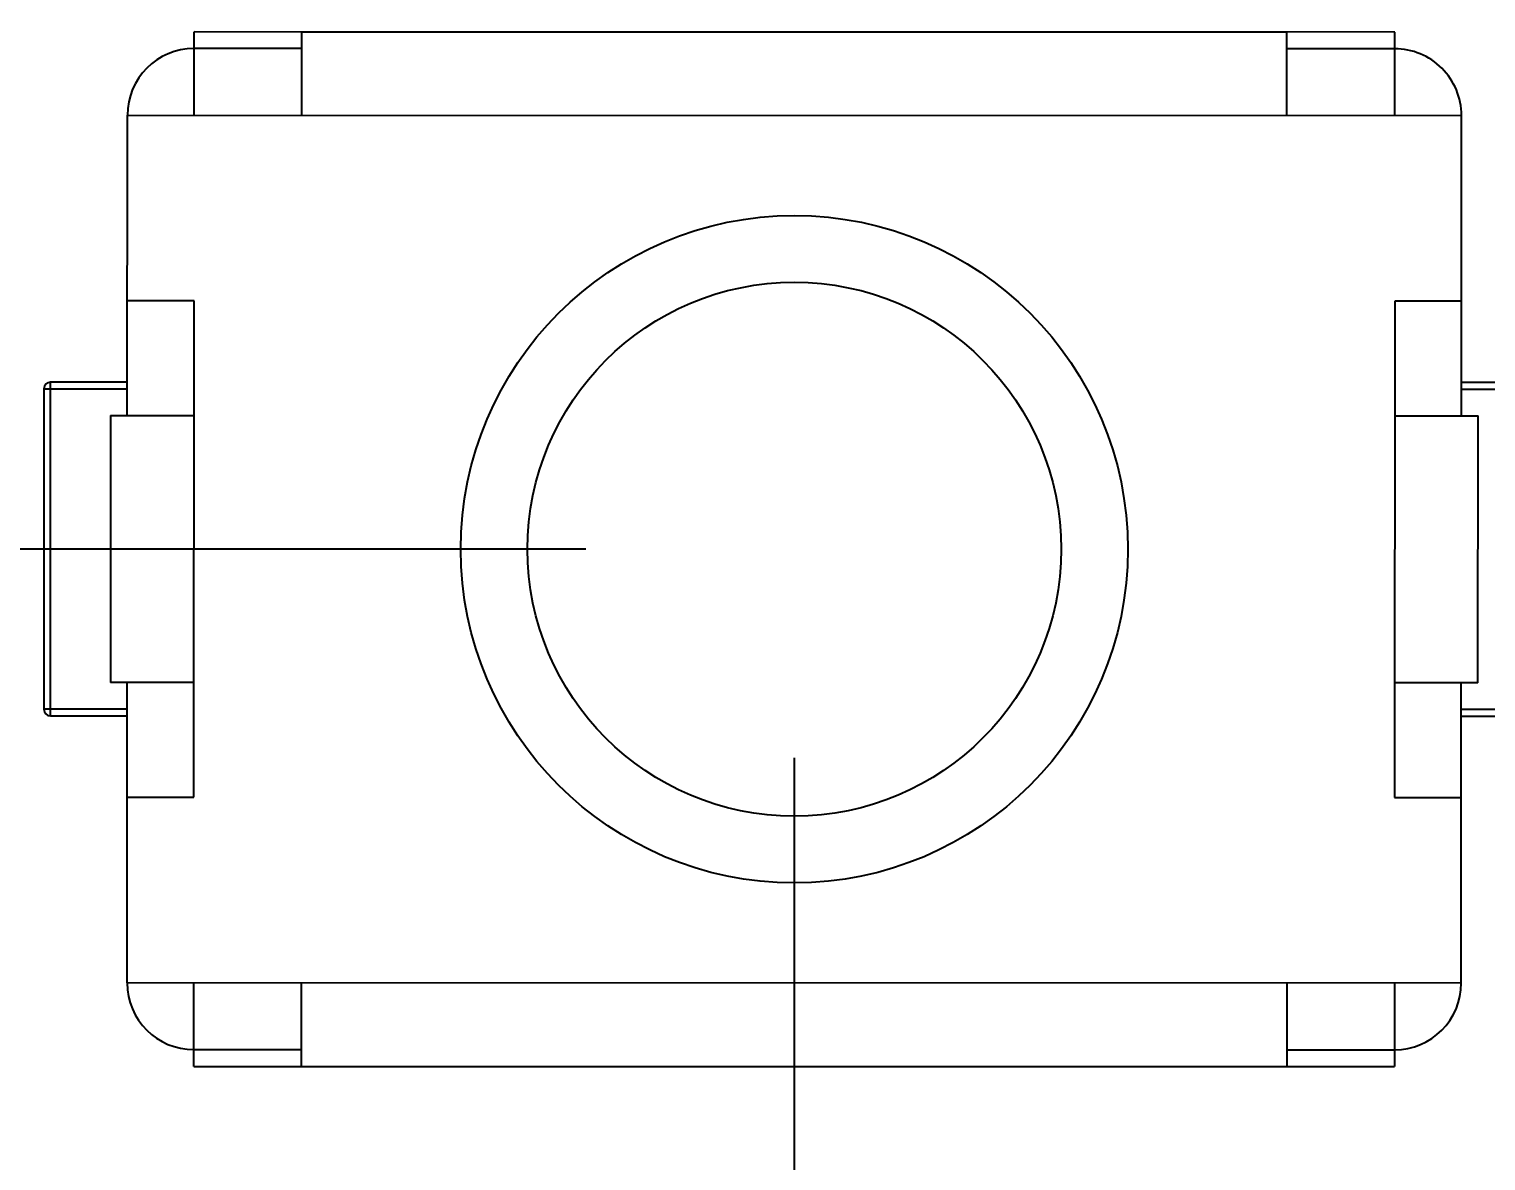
# Model space of a CAD drawing. Header units: millimetres. Extents: x 453.6 to 545.9, y 214.7 to 294.3.
# Drawn here: x 479.976 to 484.344, y 260.23 to 263.621 of the extents above; entities that cross this region are included whole.
import ezdxf

# ---------------------------------------------------------------- set-up
doc = ezdxf.new("R2010")
doc.units = ezdxf.units.MM
doc.header["$LTSCALE"] = 30.734
doc.header["$PDMODE"] = 3
doc.header["$PDSIZE"] = 0.3125
doc.layers.get('0').update_dxf_attribs({"linetype": 'CONTINUOUS'})
doc.layers.get('Defpoints').update_dxf_attribs({"linetype": 'CONTINUOUS'})
doc.layers.add('dim', color=6, linetype='CONTINUOUS', lineweight=9)
doc.styles.add('Verdana', font='verdana.ttf', dxfattribs={"height": 2.5})
doc.dimstyles.new('aaaaaaaa 3.0', dxfattribs={"dimtxt": 2.5, "dimasz": 1.5, "dimexe": 1.25, "dimexo": 0.625, "dimtad": 1, "dimdec": 1, "dimzin": 9, "dimdsep": 46, "dimtxsty": 'Verdana', "dimcen": 0, "dimazin": 0, "dimtfac": 1, "dimtofl": 0, "dimtmove": 0, "dimatfit": 3, "dimfxl": 1, "dimlwd": 25, "dimlwe": 25, "dimarcsym": 0})

# ---------------------------------------------------------------- blocks, each defined once
blk = doc.blocks.new('*D45')
at = {"layer": 'Defpoints', "color": 0}
for p in [(482.2733, 276.4739), (457.1679, 262.0629), (482.2708, 262.0629)]:
    blk.add_point(p, dxfattribs=at)
at = {"layer": 'dim', "color": 0, "lineweight": 25}
for p, q in [((481.6483, 276.4739), (455.9179, 276.4739)), ((457.1679, 274.9739), (457.1679, 263.5629)), ((481.6458, 262.0629), (455.9179, 262.0629))]:
    blk.add_line(p, q, dxfattribs=at)
at = {"layer": 'dim', "color": 0}
for points in [[(457.4179, 274.9739), (456.9179, 274.9739), (457.1679, 276.4739)], [(456.9179, 263.5629), (457.4179, 263.5629), (457.1679, 262.0629)]]:
    blk.add_solid(points, dxfattribs=at)
at = {"layer": 'dim', "color": 0, "insert": (455.2887, 269.2684), "char_height": 2.5, "attachment_point": 5, "rotation": 90, "style": 'Verdana'}
blk.add_mtext('14.4', dxfattribs=at)
blk = doc.blocks.new('*D50')
at = {"layer": 'Defpoints', "color": 0}
for p in [(482.2708, 262.0629), (470.339, 257.6647), (482.2708, 251.0104)]:
    blk.add_point(p, dxfattribs=at)
at = {"layer": 'dim', "color": 0, "lineweight": 25}
for p, q in [((482.2708, 261.4379), (482.2708, 249.7604)), ((470.339, 257.0397), (470.339, 249.7604)), ((471.839, 251.0104), (480.7708, 251.0104))]:
    blk.add_line(p, q, dxfattribs=at)
at = {"layer": 'dim', "color": 0}
for points in [[(471.839, 251.2604), (471.839, 250.7604), (470.339, 251.0104)], [(480.7708, 250.7604), (480.7708, 251.2604), (482.2708, 251.0104)]]:
    blk.add_solid(points, dxfattribs=at)
at = {"layer": 'dim', "color": 0, "insert": (476.3049, 252.9349), "char_height": 2.5, "attachment_point": 5, "style": 'Verdana'}
blk.add_mtext('11.9', dxfattribs=at)

msp = doc.modelspace()

# ---------------------------------------------------------------- linework, layer by layer
at = {"linetype": 'Continuous'}
for p, q in [((480.471, 263.3632), (480.471, 263.6132)), ((484.071, 263.6126), (480.471, 263.6132)), ((480.7941, 263.3632), (480.7941, 263.6132)), ((483.748, 263.6114), (480.7941, 263.6119)), ((483.7479, 263.3627), (483.748, 263.6127)), ((484.071, 263.3626), (484.071, 263.6126)), ((480.7941, 263.5632), (480.471, 263.5632)), ((484.071, 263.5626), (483.7479, 263.5627)), ((480.2708, 262.4633), (480.271, 263.3633)), ((480.271, 263.3633), (484.271, 263.3626)), ((484.2708, 262.4626), (484.271, 263.3626)), ((480.4709, 262.8068), (480.2709, 262.8068)), ((480.4706, 261.3197), (480.4709, 262.8068)), ((484.0709, 262.8062), (484.0706, 261.319)), ((484.2709, 262.8061), (484.0709, 262.8062)), ((480.0407, 261.5633), (480.0409, 262.5633)), ((480.2709, 262.5633), (480.0409, 262.5633)), ((484.5009, 262.5625), (484.2709, 262.5626)), ((480.0209, 262.5433), (480.0207, 261.5833)), ((480.0209, 262.5433), (480.2709, 262.5433)), ((484.2709, 262.5426), (484.5209, 262.5425)), ((480.2208, 262.4633), (480.2207, 261.6633)), ((480.2208, 262.4633), (480.4708, 262.4632)), ((484.0708, 262.4626), (484.3208, 262.4626)), ((484.3207, 261.6626), (484.3208, 262.4626)), ((480.4707, 261.6632), (480.2207, 261.6633)), ((480.2705, 260.7633), (480.2707, 261.6633)), ((484.3207, 261.6626), (484.0707, 261.6626)), ((484.2705, 260.7626), (484.2707, 261.6626)), ((480.2707, 261.5833), (480.0207, 261.5833)), ((480.0407, 261.5633), (480.2707, 261.5633)), ((484.5207, 261.5825), (484.2707, 261.5826)), ((484.2707, 261.5626), (484.5007, 261.5625)), ((480.2706, 261.3197), (480.4706, 261.3197)), ((484.0706, 261.319), (484.2706, 261.319)), ((484.2705, 260.7626), (480.2705, 260.7633)), ((480.4705, 260.5132), (480.4705, 260.7632)), ((480.7936, 260.5132), (480.7936, 260.7632)), ((483.7475, 260.7627), (483.7474, 260.5127)), ((484.0705, 260.7626), (484.0705, 260.5126)), ((480.4705, 260.5632), (480.7936, 260.5632)), ((483.7474, 260.5627), (484.0705, 260.5626)), ((480.4705, 260.5132), (484.0705, 260.5126))]:
    msp.add_line(p, q, dxfattribs=at)
for radius in [1, 0.8]:
    msp.add_circle((482.2708, 262.0629), radius, dxfattribs=at)
for centre, radius, start, end in [((480.471, 263.3632), 0.2, 89.9899, 179.9899), ((484.071, 263.3626), 0.2, 359.9899, 89.9899), ((480.0409, 262.5433), 0.02, 89.9899, 179.9899), ((480.0407, 261.5833), 0.02, 179.9899, 269.9899), ((480.4705, 260.7632), 0.2, 179.9899, 269.9899), ((484.0705, 260.7626), 0.2, 269.9899, 359.9899)]:
    msp.add_arc(centre, radius, start, end, dxfattribs=at)

# ---------------------------------------------------------------- dimensions: what is measured, and where the dimension line sits
at = {"layer": 'dim'}
dim = msp.add_linear_dim(base=(457.1679, 262.0629), p1=(482.2733, 276.4739), p2=(482.2708, 262.0629), angle=90, dimstyle='aaaaaaaa 3.0', dxfattribs=at)
dim.commit()
dim.dimension.update_dxf_attribs({"geometry": '*D45', "text_midpoint": (457.1679, 269.2684), "dimtype": 160})
dim = msp.add_linear_dim(base=(482.2708, 251.0104), p1=(470.339, 257.6647), p2=(482.2708, 262.0629), dimstyle='aaaaaaaa 3.0', dxfattribs=at)
dim.commit()
dim.dimension.update_dxf_attribs({"geometry": '*D50', "text_midpoint": (476.3049, 252.9349)})

doc.saveas('drawing.dxf')
